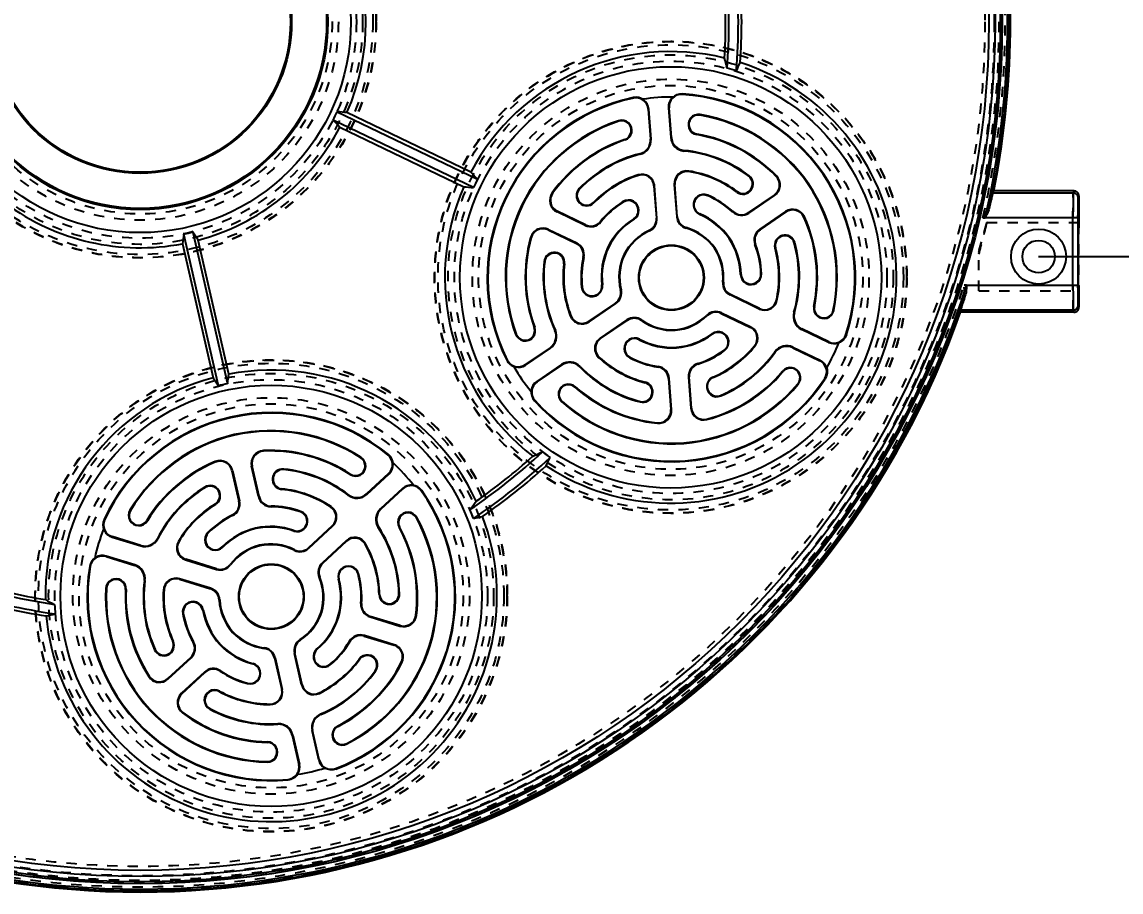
# Model space of a CAD drawing. Header units: millimetres. Extents: x -2414 to 10498, y -2238 to 649.
# Drawn here: x 61.9 to 237.4, y -62.1 to 76.9 of the extents above; entities that cross this region are included whole.
import ezdxf

# ---------------------------------------------------------------- set-up
doc = ezdxf.new("R2010")
doc.units = ezdxf.units.MM
doc.header["$LTSCALE"] = 16.335
doc.header["$PDMODE"] = 3
doc.header["$PDSIZE"] = 0.3125
doc.linetypes.add('HIDDEN', pattern=[0.2, 0.1, -0.1])
doc.layers.get('0').update_dxf_attribs({"linetype": 'CONTINUOUS'})
doc.layers.get('Defpoints').update_dxf_attribs({"linetype": 'CONTINUOUS'})
doc.layers.add('DEFAULT_2', color=8, linetype='HIDDEN')
doc.styles.get("Standard").update_dxf_attribs({"font": 'txt', "width": 0.8})
doc.dimstyles.new('01', dxfattribs={"dimtxt": 5, "dimasz": 5, "dimexe": 0, "dimexo": 0, "dimgap": 0, "dimtad": 0, "dimzin": 0, "dimdsep": 46, "dimtxsty": 'Standard', "dimcen": 0, "dimclrd": 4, "dimclre": 4, "dimclrt": 6, "dimazin": 0, "dimtfac": 1, "dimtofl": 0, "dimtmove": 0, "dimatfit": 3, "dimfxl": 0, "dimtolj": 1, "dimtzin": 0, "dimarcsym": 0})

# ---------------------------------------------------------------- blocks, each defined once
blk = doc.blocks.new('*D135')
at = {"color": 4, "linetype": 'ByBlock', "lineweight": -2, "transparency": 16777216}
blk.add_line((207.7, 154.97), (203.44, 152.35), dxfattribs=at)
at = {"color": 4, "linetype": 'ByBlock', "transparency": 16777216}
blk.add_solid([(203.01, 153.06), (203.88, 151.64), (199.18, 149.73)], dxfattribs=at)
at = {"layer": 'Defpoints', "color": 0, "linetype": 'ByBlock', "transparency": 16777216}
for p in [(199.18, 149.73), (-37.74, 4.11)]:
    blk.add_point(p, dxfattribs=at)
at = {"color": 6, "linetype": 'ByBlock', "transparency": 16777216, "insert": (217.07, 160.73), "char_height": 5, "attachment_point": 5, "rotation": 31.5755}
blk.add_mtext('\\A1;∅278.10', dxfattribs=at)
blk = doc.blocks.new('*D184')
at = {"color": 4, "linetype": 'ByBlock', "lineweight": -2, "transparency": 16777216}
for p, q in [((224.27, 114.42), (437.89, 114.42)), ((437.89, 109.42), (437.89, 90.66)), ((437.89, 44.42), (437.89, 75.99)), ((224.27, 39.42), (437.89, 39.42))]:
    blk.add_line(p, q, dxfattribs=at)
at = {"color": 4, "linetype": 'ByBlock', "transparency": 16777216}
for points in [[(437.05, 109.42), (438.72, 109.42), (437.89, 114.42)], [(437.05, 44.42), (438.72, 44.42), (437.89, 39.42)]]:
    blk.add_solid(points, dxfattribs=at)
at = {"layer": 'Defpoints', "color": 0, "linetype": 'ByBlock', "transparency": 16777216}
for p in [(224.27, 114.42), (224.27, 39.42), (437.89, 39.42)]:
    blk.add_point(p, dxfattribs=at)
at = {"color": 6, "linetype": 'ByBlock', "transparency": 16777216, "insert": (437.89, 83.32), "char_height": 5, "attachment_point": 5, "rotation": 90}
blk.add_mtext('\\A1;75.00', dxfattribs=at)

msp = doc.modelspace()

# ---------------------------------------------------------------- linework, layer by layer
at = {"color": 7, "linetype": 'Continuous'}
for p, q in [((167.316, 65.419), (167.31, 65.329)), ((159.518, 64.834), (159.536, 64.746)), ((165.238, 63.222), (165.149, 63.215)), ((165.149, 63.215), (165.508, 58.43)), ((165.597, 58.437), (165.238, 63.222)), ((112.227, 62.58), (134.63, 51.793)), ((133.556, 52.901), (113.763, 62.43)), ((161.989, 62.978), (161.9, 62.971)), ((161.9, 62.971), (162.259, 58.187)), ((162.348, 58.193), (161.989, 62.978)), ((170.189, 62.028), (170.204, 62.116)), ((133.981, 50.445), (111.578, 61.232)), ((112.652, 60.124), (132.445, 50.594)), ((157.182, 61.053), (157.154, 61.137)), ((158.153, 58.143), (158.181, 58.058)), ((162.259, 58.187), (162.348, 58.193)), ((165.508, 58.43), (165.597, 58.437)), ((169.663, 59.006), (169.648, 58.919)), ((167.597, 56.297), (167.606, 56.386)), ((160.6, 55.772), (160.578, 55.859)), ((168.376, 53.088), (168.362, 53)), ((160.309, 52.482), (160.336, 52.398)), ((166.157, 50.97), (166.068, 50.963)), ((166.068, 50.963), (166.455, 45.804)), ((166.544, 45.811), (166.157, 50.97)), ((177.957, 52.276), (178.01, 52.348)), ((182.397, 52.311), (182.333, 52.248)), ((187.467, 50.965), (187.541, 51.015)), ((146.561, 49.622), (146.633, 49.57)), ((150.957, 50.251), (150.893, 50.313)), ((162.908, 50.726), (162.819, 50.72)), ((162.819, 50.72), (163.206, 45.56)), ((163.295, 45.567), (162.908, 50.726)), ((171.402, 49.147), (171.438, 49.229)), ((176.101, 49.809), (176.048, 49.738)), ((182.037, 49.257), (177.92, 46.45)), ((177.97, 46.376), (182.087, 49.184)), ((182.087, 49.184), (182.037, 49.257)), ((216.951, 49.601), (229.814, 49.601)), ((229.92, 49.92), (217.123, 49.92)), ((229.92, 49.92), (229.814, 49.601)), ((141.748, 47.535), (141.668, 47.574)), ((153.159, 48.088), (153.223, 48.026)), ((157.905, 48.135), (157.857, 48.21)), ((230.614, 48.802), (230.72, 49.119)), ((230.72, 49.119), (230.72, 44.869)), ((147.372, 46.657), (147.334, 46.577)), ((151.824, 44.415), (147.334, 46.577)), ((151.863, 44.495), (147.372, 46.657)), ((166.455, 45.804), (166.544, 45.811)), ((170.143, 46.252), (170.107, 46.171)), ((175.39, 46.56), (175.45, 46.626)), ((177.92, 46.45), (177.97, 46.376)), ((183.844, 46.607), (179.727, 43.799)), ((179.777, 43.726), (183.894, 46.533)), ((183.894, 46.533), (183.844, 46.607)), ((186.868, 45.753), (186.787, 45.717)), ((151.824, 44.415), (151.863, 44.495)), ((154.348, 44.982), (154.279, 45.038)), ((159.582, 45.46), (159.629, 45.385)), ((163.206, 45.56), (163.295, 45.567)), ((167.952, 43.965), (167.977, 44.051)), ((230.561, 45.606), (215.718, 45.606)), ((229.761, 34.833), (229.761, 45.606)), ((230.561, 45.606), (230.561, 34.833)), ((93.227, 18.771), (87.693, 43.012)), ((89.152, 43.345), (94.686, 19.104)), ((143.118, 42.471), (143.204, 42.448)), ((145.981, 43.767), (145.942, 43.687)), ((145.942, 43.687), (150.432, 41.525)), ((145.981, 43.767), (150.471, 41.605)), ((162.089, 43.525), (162.052, 43.606)), ((174.881, 42.383), (174.808, 42.332)), ((179.727, 43.799), (179.777, 43.726)), ((87.497, 41.481), (92.386, 20.065)), ((94.882, 20.635), (89.993, 42.051)), ((150.432, 41.525), (150.471, 41.605)), ((155.473, 40.926), (155.554, 40.889)), ((172.486, 40.749), (172.56, 40.799)), ((178.956, 41.33), (179.039, 41.362)), ((182.241, 40.806), (182.155, 40.782)), ((185.215, 41.632), (185.301, 41.656)), ((145.368, 38.643), (145.279, 38.654)), ((151.602, 39.278), (151.515, 39.298)), ((158.086, 39.669), (158.006, 39.708)), ((148.432, 38.27), (148.52, 38.259)), ((173.824, 35.354), (173.912, 35.346)), ((176.753, 36.558), (176.664, 36.555)), ((179.908, 36.673), (179.997, 36.676)), ((151.355, 34.531), (151.266, 34.521)), ((154.492, 34.888), (154.58, 34.899)), ((157.568, 34.135), (157.481, 34.113)), ((175.028, 33.369), (174.989, 33.289)), ((179.689, 31.125), (175.028, 33.369)), ((212.757, 34.833), (230.561, 34.833)), ((230.72, 33.97), (230.72, 31.321)), ((156.674, 31.992), (152.399, 29.077)), ((152.449, 29.004), (156.724, 31.919)), ((156.724, 31.919), (156.674, 31.992)), ((179.651, 31.044), (174.989, 33.289)), ((182.471, 32.417), (182.384, 32.436)), ((230.72, 31.321), (230.614, 31.637)), ((149.456, 29.94), (149.539, 29.972)), ((171.273, 30.057), (171.335, 29.993)), ((173.614, 30.434), (173.576, 30.354)), ((173.576, 30.354), (178.238, 28.109)), ((173.614, 30.434), (178.276, 28.189)), ((179.651, 31.044), (179.689, 31.125)), ((185.174, 30.52), (185.26, 30.496)), ((188.451, 31.454), (188.364, 31.472)), ((191.456, 30.84), (191.544, 30.822)), ((229.814, 30.838), (211.799, 30.838)), ((211.799, 30.838), (211.799, 30.52)), ((229.92, 30.52), (211.799, 30.52)), ((229.814, 30.838), (229.92, 30.52)), ((143.686, 28.096), (143.77, 28.127)), ((152.399, 29.077), (152.449, 29.004)), ((158.509, 29.301), (154.234, 26.386)), ((154.284, 26.312), (158.559, 29.227)), ((158.559, 29.227), (158.509, 29.301)), ((160.88, 29.277), (160.829, 29.205)), ((178.238, 28.109), (178.276, 28.189)), ((140.806, 27.04), (140.722, 27.01)), ((147.065, 27.662), (146.984, 27.625)), ((154.234, 26.386), (154.284, 26.312)), ((166.221, 27.738), (166.228, 27.65)), ((172.159, 27.016), (172.106, 27.088)), ((186.436, 27.876), (186.397, 27.796)), ((190.72, 25.714), (186.397, 27.796)), ((190.759, 25.795), (186.436, 27.876)), ((193.565, 26.926), (193.478, 26.955)), ((146.212, 24.859), (142.248, 22.156)), ((142.298, 22.082), (146.263, 24.785)), ((146.263, 24.785), (146.212, 24.859)), ((160.458, 26.138), (160.5, 26.217)), ((166.439, 24.847), (166.431, 24.936)), ((178.962, 25.129), (178.893, 25.185)), ((185.023, 24.941), (184.984, 24.861)), ((184.984, 24.861), (189.307, 22.779)), ((185.023, 24.941), (189.346, 22.86)), ((190.72, 25.714), (190.759, 25.795)), ((139.306, 22.857), (139.387, 22.897)), ((154.013, 23.257), (154.073, 23.323)), ((158.98, 23.349), (158.939, 23.27)), ((174.036, 24.478), (174.089, 24.406)), ((182.13, 24.198), (182.203, 24.146)), ((189.307, 22.779), (189.346, 22.86)), ((142.248, 22.156), (142.298, 22.082)), ((148.048, 22.167), (144.084, 19.464)), ((144.134, 19.391), (148.098, 22.094)), ((148.098, 22.094), (148.048, 22.167)), ((151.019, 21.864), (150.955, 21.802)), ((163.49, 21.845), (163.476, 21.757)), ((169.802, 22.318), (169.829, 22.233)), ((183.444, 21.054), (183.376, 21.111)), ((144.084, 19.464), (144.134, 19.391)), ((161.393, 19.262), (161.415, 19.349)), ((165.243, 19.943), (165.154, 19.936)), ((165.154, 19.936), (165.526, 14.966)), ((165.615, 14.973), (165.243, 19.943)), ((168.441, 20.183), (168.352, 20.176)), ((168.352, 20.176), (168.725, 15.206)), ((168.814, 15.213), (168.441, 20.183)), ((172.26, 20.077), (172.225, 20.159)), ((190.172, 19.88), (190.096, 19.931)), ((150.189, 18.56), (150.248, 18.626)), ((185.798, 19.088), (185.866, 19.031)), ((143.712, 16.396), (143.779, 16.456)), ((148.154, 16.264), (148.095, 16.197)), ((160.622, 16.273), (160.599, 16.187)), ((173.469, 17.237), (173.504, 17.155)), ((165.526, 14.966), (165.615, 14.973)), ((168.725, 15.206), (168.814, 15.213)), ((163.364, 12.781), (163.373, 12.87)), ((171.278, 13.375), (171.256, 13.461)), ((95.795, 10.884), (95.776, 10.971)), ((167.578, 9.656), (167.584, 9.568)), ((100.428, 8.423), (100.432, 8.334)), ((115.986, 7.245), (116.035, 7.32)), ((120.399, 7.777), (120.341, 7.707)), ((92.69, 6.656), (92.725, 6.574)), ((98.615, 5.939), (98.528, 5.92)), ((99.637, 1.061), (98.528, 5.92)), ((99.724, 1.081), (98.615, 5.939)), ((103.66, 5.378), (103.669, 5.467)), ((95.488, 5.225), (95.401, 5.206)), ((95.401, 5.206), (96.51, 0.347)), ((95.488, 5.225), (96.597, 0.367)), ((114.317, 4.672), (114.268, 4.597)), ((120.428, 4.752), (116.911, 1.489)), ((116.972, 1.423), (120.489, 4.687)), ((120.489, 4.687), (120.428, 4.752)), ((91.1, 2.511), (91.053, 2.586)), ((103.342, 2.307), (103.333, 2.219)), ((122.644, 2.364), (119.127, -0.899)), ((119.187, -0.965), (122.705, 2.299)), ((122.705, 2.299), (122.644, 2.364)), ((125.718, 2.045), (125.644, 1.992)), ((96.51, 0.347), (96.597, 0.367)), ((99.637, 1.061), (99.724, 1.081)), ((113.989, 1.28), (114.043, 1.351)), ((116.911, 1.489), (116.972, 1.423)), ((79.184, -1.157), (79.108, -1.111)), ((92.718, -0.118), (92.765, -0.194)), ((101.654, -0.559), (101.655, -0.47)), ((106.337, -1.374), (106.367, -1.29)), ((111.235, -0.543), (111.186, -0.617)), ((119.127, -0.899), (119.187, -0.965)), ((74.978, -2.593), (75.06, -2.631)), ((81.805, -2.751), (81.881, -2.797)), ((95.483, -1.968), (95.444, -1.888)), ((124.859, -2.316), (124.937, -2.273)), ((91.617, -4.734), (91.554, -4.671)), ((99.185, -3.967), (99.206, -4.053)), ((105.291, -4.353), (105.262, -4.437)), ((111.422, -3.605), (107.629, -7.124)), ((107.69, -7.189), (111.483, -3.67)), ((111.483, -3.67), (111.422, -3.605)), ((118.762, -3.863), (118.836, -3.815)), ((122.168, -3.789), (122.09, -3.832)), ((76.264, -5.33), (76.238, -5.415)), ((76.238, -5.415), (80.823, -6.829)), ((80.849, -6.744), (76.264, -5.33)), ((80.823, -6.829), (80.849, -6.744)), ((83.572, -5.663), (83.493, -5.623)), ((86.844, -6.112), (86.921, -6.157)), ((93.852, -6.964), (93.915, -7.027)), ((99.831, -6.794), (99.811, -6.707)), ((113.638, -5.993), (109.845, -9.512)), ((109.906, -9.577), (113.699, -6.058)), ((113.699, -6.058), (113.638, -5.993)), ((116.738, -6.473), (116.66, -6.517)), ((75.304, -8.443), (75.278, -8.528)), ((75.278, -8.528), (79.863, -9.942)), ((79.889, -9.857), (75.304, -8.443)), ((105.342, -7.519), (105.382, -7.44)), ((107.629, -7.124), (107.69, -7.189)), ((72.673, -10.065), (72.762, -10.08)), ((79.863, -9.942), (79.889, -9.857)), ((88.004, -8.951), (87.978, -9.036)), ((87.978, -9.036), (92.922, -10.561)), ((92.949, -10.476), (88.004, -8.951)), ((92.922, -10.561), (92.949, -10.476)), ((95.181, -9.839), (95.11, -9.785)), ((109.845, -9.512), (109.906, -9.577)), ((87.044, -12.064), (87.018, -12.149)), ((87.018, -12.149), (91.962, -13.674)), ((91.989, -13.589), (87.044, -12.064)), ((109.341, -11.829), (109.423, -11.795)), ((112.495, -12.116), (112.409, -12.139)), ((115.544, -11.295), (115.63, -11.272)), ((75.34, -13.621), (75.251, -13.616)), ((78.403, -13.78), (78.492, -13.785)), ((81.504, -12.369), (81.416, -12.357)), ((84.46, -13.841), (84.549, -13.847)), ((91.962, -13.674), (91.989, -13.589)), ((93.448, -15.457), (93.36, -15.462)), ((118.991, -14.557), (118.902, -14.559)), ((122.077, -14.469), (122.166, -14.467)), ((90.731, -17.085), (90.819, -17.068)), ((109.654, -17.379), (109.739, -17.405)), ((116.007, -16.026), (116.096, -16.032)), ((87.629, -17.668), (87.541, -17.685)), ((112.425, -18.233), (112.339, -18.208)), ((117.498, -18.073), (117.472, -18.158)), ((117.472, -18.158), (122.234, -19.627)), ((122.26, -19.542), (117.498, -18.073)), ((124.872, -17.919), (124.783, -17.908)), ((95.575, -20.593), (95.51, -20.653)), ((122.234, -19.627), (122.26, -19.542)), ((85.938, -22.102), (86.019, -22.066)), ((89.264, -22.131), (89.187, -22.175)), ((93.45, -22.566), (93.515, -22.504)), ((106.27, -21.788), (106.318, -21.863)), ((114.142, -22.075), (114.218, -22.12)), ((116.553, -21.138), (116.526, -21.223)), ((116.526, -21.223), (121.289, -22.692)), ((121.315, -22.607), (116.553, -21.138)), ((121.289, -22.692), (121.315, -22.607)), ((126.981, -22.722), (127.066, -22.749)), ((83.12, -23.363), (83.039, -23.399)), ((100.538, -23.097), (100.526, -23.185)), ((105.468, -23.967), (105.381, -23.987)), ((106.533, -29.031), (105.381, -23.987)), ((106.62, -29.011), (105.468, -23.967)), ((109.037, -23.328), (108.979, -23.26)), ((88.809, -24.623), (85.156, -28.012)), ((85.217, -28.078), (88.87, -24.688)), ((88.87, -24.688), (88.809, -24.623)), ((98.712, -25.685), (98.735, -25.599)), ((102.292, -24.692), (102.205, -24.712)), ((102.205, -24.712), (103.357, -29.756)), ((102.292, -24.692), (103.444, -29.737)), ((111.094, -25.723), (111.152, -25.791)), ((115.78, -24.97), (115.707, -24.918)), ((122.533, -25.504), (122.454, -25.463)), ((82.099, -27.684), (82.174, -27.636)), ((85.156, -28.012), (85.217, -28.078)), ((90.991, -26.974), (87.338, -30.364)), ((87.399, -30.429), (91.052, -27.039)), ((91.052, -27.039), (90.991, -26.974)), ((93.57, -26.771), (93.52, -26.845)), ((118.28, -26.78), (118.352, -26.832)), ((97.899, -28.736), (97.876, -28.822)), ((103.357, -29.756), (103.444, -29.737)), ((106.533, -29.031), (106.62, -29.011)), ((87.338, -30.364), (87.399, -30.429)), ((93.351, -30.09), (93.393, -30.012)), ((109.364, -30.38), (109.325, -30.3)), ((82.284, -32.927), (82.218, -32.987)), ((91.883, -32.806), (91.841, -32.885)), ((101.478, -32.181), (101.479, -32.092)), ((87.498, -33.502), (87.552, -33.431)), ((109.567, -33.677), (109.601, -33.759)), ((102.726, -35.238), (102.731, -35.327)), ((108.286, -36.312), (108.199, -36.331)), ((109.267, -41.009), (108.199, -36.331)), ((109.354, -40.989), (108.286, -36.312)), ((112.34, -35.656), (112.299, -35.577)), ((101.087, -38.225), (101.089, -38.136)), ((105.11, -37.037), (105.023, -37.056)), ((105.023, -37.056), (106.091, -41.734)), ((105.11, -37.037), (106.178, -41.714)), ((113.734, -38.389), (113.774, -38.468)), ((101.017, -41.292), (101.015, -41.381)), ((106.091, -41.734), (106.178, -41.714)), ((109.267, -41.009), (109.354, -40.989)), ((111.988, -42.478), (111.956, -42.392)), ((104.364, -44.218), (104.356, -44.127))]:
    msp.add_line(p, q, dxfattribs=at)
for centre, radius in [((80.72, 76.92), 137.726), ((80.72, 76.92), 137.427), ((80.72, 76.92), 136.583), ((80.72, 76.92), 135.588), ((80.72, 76.92), 33.666), ((80.72, 76.92), 29.997), ((80.72, 76.92), 29.803), ((80.72, 76.92), 24.197), ((80.72, 76.92), 24.018), ((165.488, 36.105), 33.666), ((224.27, 39.42), 4.4), ((165.598, 36.052), 5.216), ((165.598, 36.052), 5.127), ((224.27, 39.42), 2.6), ((101.66, -14.803), 33.666), ((101.687, -14.922), 5.216), ((101.687, -14.922), 5.127)]:
    msp.add_circle(centre, radius, dxfattribs=at)
for centre, radius, start, end in [((80.72, 76.92), 138.583, 346.941, 13.059), ((80.72, 76.92), 138.883, 347.60706, 12.39294), ((80.72, 76.92), 139.05, 348.80348, 11.19652), ((80.72, 76.92), 36.08, 336.32299, 23.68701), ((80.72, 76.92), 94.082, 355.49242, 4.51758), ((80.72, 76.92), 95.578, 355.30408, 4.70592), ((80.72, 76.92), 93.55, 356.46092, 3.54908), ((80.72, 76.92), 96.11, 356.12743, 3.88257), ((165.488, 36.105), 36.08, 76.20599, 152.25701), ((165.488, 36.105), 36.08, 236.53344, 72.04656), ((83.567, 46.837), 93.731, 14.00823, 15.03069), ((76.722, 117.045), 110.231, 334.21475, 334.98218), ((165.488, 36.105), 34.617, 72.36333, 74.89282), ((167.197, 63.371), 2.052, 86.69487, 184.29), ((167.196, 63.369), 1.964, 86.65208, 184.29), ((165.598, 36.052), 29.327, 341.92792, 86.65208), ((165.598, 36.052), 29.418, 341.92875, 86.65208), ((165.598, 36.052), 29.417, 101.92792, 206.65208), ((165.598, 36.052), 29.327, 101.92792, 206.65208), ((159.941, 62.828), 2.05, 4.29, 101.90347), ((159.942, 62.825), 1.964, 4.29, 101.92792), ((165.488, 36.105), 28.816, 89.28149, 98.92217), ((80.72, 76.92), 34.617, 333.05185, 335.52815), ((169.926, 60.517), 1.623, 80.12734, 260.12735), ((169.926, 60.517), 1.534, 80.12734, 260.12735), ((165.643, 35.905), 26.516, 34.60777, 80.12734), ((165.643, 35.905), 26.605, 34.60671, 80.12734), ((80.72, 76.92), 36.08, 284.89299, 332.25701), ((165.575, 35.9), 26.605, 108.45266, 153.9733), ((165.575, 35.9), 26.516, 108.45266, 153.97223), ((157.668, 59.598), 1.623, 288.45265, 108.45266), ((157.668, 59.598), 1.534, 288.45265, 108.45266), ((165.575, 35.9), 23.449, 108.45265, 144.18197), ((165.575, 35.9), 23.36, 108.45265, 144.18197), ((160.037, 58.02), 2.228, 284.0554, 4.29), ((160.037, 58.02), 2.317, 284.0554, 4.29), ((167.819, 58.604), 2.317, 184.29, 264.5246), ((167.819, 58.604), 2.228, 184.29, 264.5246), ((165.643, 35.905), 23.36, 44.39803, 80.12735), ((165.643, 35.905), 23.449, 44.39803, 80.12735), ((165.643, 35.905), 20.486, 53.05122, 84.5246), ((165.643, 35.905), 20.575, 53.05122, 84.5246), ((165.575, 35.9), 20.575, 104.0554, 135.52878), ((165.575, 35.9), 20.486, 104.0554, 135.52878), ((168.062, 51.113), 1.999, 80.96277, 184.29), ((168.062, 51.113), 1.91, 80.96277, 184.29), ((165.643, 35.905), 17.31, 53.05122, 80.96277), ((165.643, 35.905), 17.399, 53.05122, 80.96277), ((165.488, 36.105), 34.617, 153.05185, 155.52815), ((165.575, 35.9), 17.399, 107.61723, 135.52878), ((165.575, 35.9), 17.31, 107.61723, 135.52878), ((160.914, 50.577), 1.999, 4.29, 107.61723), ((160.914, 50.577), 1.91, 4.29, 107.61723), ((177.029, 51.043), 1.633, 233.05122, 53.05122), ((177.029, 51.043), 1.543, 233.05122, 53.05122), ((180.933, 50.877), 1.96, 304.29001, 44.39803), ((180.933, 50.877), 2.049, 304.29001, 44.39803), ((165.477, 36.148), 26.516, 348.45266, 33.97223), ((165.477, 36.148), 26.605, 348.45266, 33.9733), ((165.488, 36.105), 36.08, 156.32299, 232.37401), ((148.223, 48.423), 2.049, 144.18197, 244.29004), ((148.223, 48.423), 1.96, 144.18197, 244.29004), ((152.058, 49.17), 1.633, 135.52878, 315.52878), ((152.058, 49.17), 1.543, 135.52878, 315.52878), ((170.772, 47.7), 1.668, 66.49538, 246.49539), ((170.772, 47.7), 1.579, 66.49538, 246.49539), ((165.643, 35.905), 14.53, 47.54908, 66.49538), ((229.814, 48.8), 0.8, 0.07653, 89.97153), ((229.92, 49.12), 0.8, 359.93247, 89.97583), ((80.72, 76.92), 36.08, 233.46299, 280.82701), ((165.703, 36.165), 26.605, 154.60671, 200.12734), ((165.703, 36.165), 26.516, 154.60777, 200.12734), ((165.575, 35.9), 14.53, 122.08462, 141.03092), ((165.575, 35.9), 14.441, 122.08462, 141.03092), ((158.743, 46.797), 1.668, 302.08461, 122.08462), ((158.743, 46.797), 1.579, 302.08461, 122.08462), ((165.643, 35.905), 14.441, 47.54908, 66.49538), ((168.524, 45.959), 2.074, 184.29, 254.01157), ((168.524, 45.959), 1.985, 184.29, 254.01157), ((165.643, 35.905), 11.194, 35.04269, 66.49539), ((165.643, 35.905), 11.284, 35.03675, 66.49539), ((176.796, 48.097), 2.084, 227.54908, 304.29001), ((176.796, 48.097), 1.994, 227.54908, 304.29001), ((184.999, 44.914), 2.049, 24.18197, 124.28999), ((184.999, 44.914), 1.96, 24.18197, 124.28999), ((165.477, 36.148), 23.36, 348.45265, 24.18197), ((165.477, 36.148), 23.449, 348.45265, 24.18197), ((145.092, 41.92), 2.049, 64.28996, 164.39803), ((152.728, 46.292), 2.084, 244.29004, 321.03092), ((152.728, 46.292), 1.994, 244.29004, 321.03092), ((165.575, 35.9), 11.284, 122.08461, 153.54325), ((165.575, 35.9), 11.194, 122.08461, 153.53731), ((161.227, 45.412), 1.985, 294.56843, 4.29), ((161.227, 45.412), 2.074, 294.56843, 4.29), ((165.643, 35.905), 8.384, 35.295, 74.01157), ((165.643, 35.905), 8.473, 35.28443, 74.01157), ((80.72, 76.92), 34.617, 281.62185, 284.09815), ((165.703, 36.165), 23.449, 164.39803, 200.12735), ((165.703, 36.165), 23.36, 164.39803, 200.12735), ((145.092, 41.92), 1.96, 64.28996, 164.39803), ((165.575, 35.9), 8.473, 114.56843, 153.29557), ((165.575, 35.9), 8.384, 114.56843, 153.285), ((165.477, 36.148), 11.194, 2.08461, 33.53731), ((165.477, 36.148), 11.284, 2.08461, 33.54325), ((180.9, 42.078), 2.084, 124.28999, 201.03092), ((180.9, 42.078), 1.994, 124.28999, 201.03092), ((183.728, 41.219), 1.633, 15.52878, 195.52878), ((183.728, 41.219), 1.543, 15.52878, 195.52878), ((149.567, 39.728), 1.994, 347.54908, 64.28995), ((149.567, 39.728), 2.084, 347.54908, 64.28995), ((165.703, 36.165), 11.284, 155.03675, 186.49539), ((165.703, 36.165), 11.194, 155.04269, 186.49539), ((165.477, 36.148), 8.384, 354.56843, 33.285), ((165.477, 36.148), 8.473, 354.56843, 33.29557), ((165.477, 36.148), 14.441, 2.08462, 21.03092), ((165.477, 36.148), 14.53, 2.08462, 21.03092), ((165.477, 36.148), 17.31, 347.61723, 15.52878), ((165.477, 36.148), 17.399, 347.61723, 15.52878), ((165.477, 36.148), 20.486, 344.0554, 15.52878), ((165.477, 36.148), 20.575, 344.0554, 15.52878), ((165.703, 36.165), 20.575, 173.05122, 204.5246), ((165.703, 36.165), 20.486, 173.05122, 204.5246), ((146.9, 38.457), 1.633, 353.05122, 173.05122), ((146.9, 38.457), 1.543, 353.05122, 173.05122), ((165.703, 36.165), 14.53, 167.54908, 186.49538), ((165.703, 36.165), 14.441, 167.54908, 186.49538), ((165.703, 36.165), 8.473, 155.28443, 194.01157), ((165.703, 36.165), 8.384, 155.295, 194.01157), ((165.703, 36.165), 17.399, 173.05122, 200.96277), ((165.703, 36.165), 17.31, 173.05122, 200.96277), ((175.889, 35.158), 2.074, 174.56843, 244.29), ((175.889, 35.158), 1.985, 174.56843, 244.29), ((178.331, 36.616), 1.668, 182.08461, 2.08462), ((178.331, 36.616), 1.579, 182.08461, 2.08462), ((80.72, 76.92), 138.583, 197.67954, 342.32046), ((152.923, 34.71), 1.668, 186.49538, 6.49539), ((152.923, 34.71), 1.579, 186.49538, 6.49539), ((155.555, 33.633), 1.985, 304.29, 14.01157), ((155.555, 33.633), 2.074, 304.29, 14.01157), ((80.72, 76.92), 138.883, 198.29371, 341.70629), ((180.518, 32.846), 1.999, 244.29, 347.61723), ((180.518, 32.846), 1.91, 244.29, 347.61723), ((229.814, 31.639), 0.8, 270.02845, 359.92349), ((80.72, 76.92), 139.05, 199.49307, 340.50693), ((151.323, 30.656), 1.999, 200.96277, 304.29), ((151.323, 30.656), 1.91, 200.96277, 304.29), ((165.448, 36.087), 8.384, 275.295, 314.01157), ((165.448, 36.087), 8.473, 275.28443, 314.01157), ((172.714, 28.565), 2.074, 64.29, 134.01157), ((172.714, 28.565), 1.985, 64.29, 134.01157), ((187.403, 29.884), 2.317, 164.0554, 244.29), ((187.403, 29.884), 2.228, 164.0554, 244.29), ((189.954, 31.147), 1.623, 168.45265, 348.45266), ((189.954, 31.147), 1.534, 168.45265, 348.45266), ((229.92, 31.319), 0.8, 270.02417, 0.06753), ((142.246, 27.568), 1.623, 200.12734, 20.12735), ((142.246, 27.568), 1.534, 200.12734, 20.12735), ((159.678, 27.587), 2.074, 54.56843, 124.29), ((159.678, 27.587), 1.985, 54.56843, 124.29), ((165.741, 36.109), 8.473, 234.56843, 273.29557), ((165.741, 36.109), 8.384, 234.56843, 273.285), ((177.409, 26.388), 1.91, 320.96277, 64.29), ((177.409, 26.388), 1.999, 320.96277, 64.29), ((144.957, 26.7), 2.228, 304.29, 24.5246), ((144.957, 26.7), 2.317, 304.29, 24.5246), ((155.361, 24.734), 1.999, 124.29, 227.61723), ((159.719, 24.743), 1.668, 62.08461, 242.08462), ((165.448, 36.087), 11.194, 275.04269, 306.49539), ((165.448, 36.087), 11.284, 275.03675, 306.49539), ((173.097, 25.747), 1.668, 306.49538, 126.49539), ((173.097, 25.747), 1.579, 306.49538, 126.49539), ((191.611, 27.564), 1.964, 244.29, 341.92792), ((155.361, 24.734), 1.91, 124.29, 227.61723), ((159.719, 24.743), 1.579, 62.08461, 242.08462), ((165.741, 36.109), 11.284, 242.08461, 273.54325), ((165.741, 36.109), 11.194, 242.08461, 273.53731), ((165.448, 36.087), 17.31, 293.05122, 320.96277), ((165.448, 36.087), 17.399, 293.05122, 320.96277), ((184.017, 22.853), 2.317, 64.29, 144.5246), ((184.017, 22.853), 2.228, 64.29, 144.5246), ((165.488, 36.105), 28.816, 329.86528, 338.71472), ((191.611, 27.564), 2.053, 244.29, 290.75687), ((141.138, 23.777), 2.05, 206.67653, 304.29), ((141.142, 23.778), 1.964, 206.65208, 304.29), ((165.741, 36.109), 17.399, 227.61723, 255.52878), ((165.741, 36.109), 17.31, 227.61723, 255.52878), ((165.741, 36.109), 14.53, 242.08462, 261.03092), ((165.741, 36.109), 14.441, 242.08462, 261.03092), ((165.448, 36.087), 14.441, 287.54908, 306.49538), ((165.448, 36.087), 14.53, 287.54908, 306.49538), ((165.448, 36.087), 20.486, 293.05122, 324.5246), ((165.448, 36.087), 20.575, 293.05122, 324.5246), ((188.455, 21.01), 2.053, 17.82313, 64.29), ((101.66, -14.803), 36.08, 24.77599, 100.82701), ((165.488, 36.105), 28.816, 209.65783, 219.29851), ((149.353, 20.253), 2.317, 44.0554, 124.29), ((149.353, 20.253), 2.228, 44.0554, 124.29), ((165.741, 36.109), 20.575, 224.0554, 255.52878), ((165.741, 36.109), 20.486, 224.0554, 255.52878), ((163.165, 19.787), 1.994, 4.28999, 81.03092), ((163.165, 19.787), 2.084, 4.28999, 81.03092), ((170.43, 20.332), 2.084, 107.54908, 184.29001), ((170.43, 20.332), 1.994, 107.54908, 184.29001), ((165.448, 36.087), 23.36, 284.39803, 320.12735), ((184.621, 20.071), 1.623, 320.12734, 140.12735), ((184.621, 20.071), 1.534, 320.12734, 140.12735), ((188.455, 21.01), 1.964, 326.65208, 64.29), ((101.66, -14.803), 36.08, 104.89299, 180.94401), ((145.239, 17.766), 2.052, 124.29, 221.88513), ((145.24, 17.768), 1.964, 124.29, 221.92792), ((165.598, 36.052), 29.418, 221.92792, 326.65127), ((165.598, 36.052), 29.327, 221.92792, 326.65208), ((161.007, 17.768), 1.633, 255.52878, 75.52878), ((172.865, 18.657), 1.633, 113.05122, 293.05122), ((165.448, 36.087), 23.449, 284.39803, 320.12735), ((172.865, 18.657), 1.543, 113.05122, 293.05122), ((101.66, -14.803), 34.617, 101.62185, 104.09815), ((149.172, 17.412), 1.623, 48.45265, 228.45266), ((149.172, 17.412), 1.534, 48.45265, 228.45266), ((165.741, 36.109), 23.449, 228.45265, 264.18197), ((165.741, 36.109), 23.36, 228.45265, 264.18197), ((161.007, 17.768), 1.543, 255.52878, 75.52878), ((165.448, 36.087), 26.516, 274.60777, 320.12734), ((165.448, 36.087), 26.605, 274.60671, 320.12734), ((165.741, 36.109), 26.605, 228.45266, 273.9733), ((165.741, 36.109), 26.516, 228.45266, 273.97223), ((101.687, -14.922), 29.417, 50.49792, 155.22208), ((101.687, -14.922), 29.327, 50.49792, 155.22208), ((163.572, 14.82), 2.049, 264.18197, 4.28999), ((163.572, 14.82), 1.96, 264.18197, 4.28999), ((170.769, 15.36), 2.049, 184.29001, 284.39803), ((170.769, 15.36), 1.96, 184.29001, 284.39803), ((101.84, -14.934), 26.605, 103.17671, 148.69734), ((101.84, -14.934), 26.516, 103.17777, 148.69734), ((101.553, -14.999), 26.605, 57.02266, 102.5433), ((101.553, -14.999), 26.516, 57.02266, 102.54223), ((100.526, 6.376), 2.049, 92.75197, 192.86004), ((100.526, 6.376), 1.96, 92.75197, 192.86004), ((101.553, -14.999), 23.449, 57.02265, 92.75197), ((101.553, -14.999), 23.36, 57.02265, 92.75197), ((115.152, 5.958), 1.623, 237.02265, 57.02266), ((115.152, 5.958), 1.534, 237.02265, 57.02266), ((119.092, 6.192), 1.964, 312.86, 50.49792), ((119.094, 6.195), 2.05, 312.86, 50.47347), ((80.72, 76.92), 94.082, 304.06242, 313.08758), ((80.72, 76.92), 95.578, 303.87408, 313.27592), ((80.72, 76.92), 93.55, 305.03092, 312.11908), ((106.012, 93.454), 93.731, 293.54931, 294.57177), ((165.488, 36.105), 34.617, 233.68718, 236.21667), ((46.859, 55.022), 110.231, 333.59782, 334.36525), ((101.84, -14.934), 23.449, 112.96803, 148.69735), ((101.84, -14.934), 23.36, 112.96803, 148.69735), ((93.49, 4.769), 2.049, 12.85996, 112.96803), ((93.49, 4.769), 1.96, 12.85996, 112.96803), ((103.501, 3.843), 1.633, 84.09878, 264.09878), ((103.501, 3.843), 1.543, 84.09878, 264.09878), ((101.553, -14.999), 20.486, 52.6254, 84.09878), ((101.553, -14.999), 20.575, 52.6254, 84.09878), ((101.66, -14.803), 28.816, 37.85149, 47.49217), ((80.72, 76.92), 96.11, 304.69743, 312.45257), ((101.84, -14.934), 20.575, 121.62122, 153.0946), ((101.84, -14.934), 20.486, 121.62122, 153.0946), ((91.909, 1.196), 1.633, 301.62122, 121.62122), ((91.909, 1.196), 1.543, 301.62122, 121.62122), ((101.553, -14.999), 17.31, 56.18723, 84.09878), ((101.553, -14.999), 17.399, 56.18723, 84.09878), ((101.687, -14.922), 29.327, 290.49792, 35.22208), ((101.687, -14.922), 29.418, 290.49875, 35.22208), ((124.043, 0.86), 2.052, 35.26487, 132.86), ((124.04, 0.86), 1.964, 35.22208, 132.86), ((94.566, -0.097), 1.994, 296.11908, 12.85995), ((94.566, -0.097), 2.084, 296.11908, 12.85995), ((101.669, 1.525), 2.084, 192.86004, 269.60092), ((101.669, 1.525), 1.994, 192.86004, 269.60092), ((115.395, 3.122), 2.317, 232.6254, 312.86), ((115.395, 3.122), 2.228, 232.6254, 312.86), ((58.975, 55.938), 93.731, 322.57823, 323.60069), ((80.494, -1.954), 1.623, 148.69734, 328.69735), ((80.494, -1.954), 1.534, 148.69734, 328.69735), ((101.84, -14.934), 17.399, 121.62122, 149.53277), ((101.84, -14.934), 17.31, 121.62122, 149.53277), ((101.553, -14.999), 14.441, 70.65462, 89.60092), ((101.553, -14.999), 14.53, 70.65462, 89.60092), ((105.814, -2.863), 1.668, 250.65461, 70.65462), ((105.814, -2.863), 1.579, 250.65461, 70.65462), ((110.123, -2.204), 1.91, 312.86, 56.18723), ((110.123, -2.204), 1.999, 312.86, 56.18723), ((120.703, -2.598), 2.317, 132.86, 213.0946), ((120.703, -2.598), 2.228, 132.86, 213.0946), ((123.513, -3.053), 1.623, 28.69734, 208.69735), ((123.513, -3.053), 1.534, 28.69734, 208.69735), ((101.66, -14.803), 34.617, 20.93333, 23.46282), ((101.66, -14.803), 36.08, 185.10344, 20.61656), ((76.839, -3.451), 2.05, 155.24653, 252.86), ((76.843, -3.454), 1.964, 155.22208, 252.86), ((101.84, -14.934), 14.53, 116.11908, 135.06538), ((101.84, -14.934), 14.441, 116.11908, 135.06538), ((101.6, -15.049), 26.516, 343.17777, 28.69734), ((101.6, -15.049), 26.605, 343.17671, 28.69734), ((109.599, 105.063), 110.231, 282.78475, 283.55218), ((101.66, -14.803), 28.816, 158.22783, 167.86851), ((92.735, -5.849), 1.668, 135.06538, 315.06539), ((92.735, -5.849), 1.579, 135.06538, 315.06539), ((101.84, -14.934), 11.284, 103.60675, 135.06539), ((101.84, -14.934), 11.194, 103.61269, 135.06539), ((101.553, -14.999), 11.284, 70.65461, 102.11325), ((101.553, -14.999), 11.194, 70.65461, 102.10731), ((101.6, -15.049), 20.486, 1.62122, 33.0946), ((101.6, -15.049), 20.575, 1.62122, 33.0946), ((101.6, -15.049), 23.36, 352.96803, 28.69735), ((101.6, -15.049), 23.449, 352.96803, 28.69735), ((81.506, -4.615), 2.317, 252.86, 333.0946), ((81.506, -4.615), 2.228, 252.86, 333.0946), ((88.567, -7.125), 1.999, 149.53277, 252.86), ((88.567, -7.125), 1.91, 149.53277, 252.86), ((101.84, -14.934), 8.473, 103.85443, 142.58157), ((101.84, -14.934), 8.384, 103.865, 142.58157), ((101.553, -14.999), 8.473, 63.13843, 101.86557), ((101.553, -14.999), 8.384, 63.13843, 101.855), ((114.998, -7.458), 1.999, 29.53277, 132.86), ((114.998, -7.458), 1.91, 29.53277, 132.86), ((101.6, -15.049), 17.31, 1.62122, 29.53277), ((101.6, -15.049), 17.399, 1.62122, 29.53277), ((74.697, -10.406), 2.052, 72.86, 170.45513), ((74.699, -10.405), 1.964, 72.86, 170.49792), ((106.279, -5.669), 2.074, 243.13843, 312.86), ((106.279, -5.669), 1.985, 243.13843, 312.86), ((101.687, -14.922), 29.418, 170.49792, 275.22127), ((101.687, -14.922), 29.327, 170.49792, 275.22208), ((79.206, -12.071), 2.228, 352.6254, 72.86), ((79.206, -12.071), 2.317, 352.6254, 72.86), ((93.534, -8.579), 2.074, 252.86, 322.58157), ((93.534, -8.579), 1.985, 252.86, 322.58157), ((111.256, -11.033), 2.074, 132.86, 202.58194), ((111.256, -11.033), 1.985, 132.86, 202.58176), ((114.02, -11.706), 1.668, 15.06538, 195.06539), ((114.02, -11.706), 1.579, 15.06538, 195.06539), ((76.871, -13.701), 1.623, 357.02265, 177.02266), ((76.871, -13.701), 1.534, 357.02265, 177.02266), ((86.455, -13.974), 1.999, 72.86, 176.18723), ((86.455, -13.974), 1.91, 72.86, 176.18723), ((101.6, -15.049), 8.384, 343.865, 22.58148), ((101.6, -15.049), 8.473, 343.85443, 22.58153), ((101.6, -15.049), 11.194, 343.61269, 15.06539), ((101.6, -15.049), 11.284, 343.60675, 15.06539), ((101.6, -15.049), 14.441, 356.11908, 15.06538), ((101.6, -15.049), 14.53, 356.11908, 15.06538), ((80.72, 76.92), 94.082, 252.63242, 261.65758), ((80.72, 76.92), 93.55, 253.60092, 260.68908), ((101.82, -14.998), 26.605, 177.02266, 222.5433), ((101.82, -14.998), 26.516, 177.02266, 222.54223), ((101.82, -14.998), 23.449, 177.02265, 212.75197), ((101.82, -14.998), 23.36, 177.02265, 212.75197), ((101.82, -14.998), 20.575, 172.6254, 204.09878), ((101.82, -14.998), 20.486, 172.6254, 204.09878), ((101.82, -14.998), 17.399, 176.18723, 204.09875), ((101.82, -14.998), 17.31, 176.18723, 204.09878), ((91.377, -15.571), 1.985, 3.13843, 72.86), ((91.377, -15.571), 2.074, 3.13843, 72.86), ((80.72, 76.92), 95.578, 252.44408, 261.84592), ((80.72, 76.92), 96.11, 253.26743, 261.02257), ((109.416, 67.453), 93.731, 242.11931, 243.14177), ((89.18, -17.376), 1.668, 10.65461, 190.65462), ((89.18, -17.376), 1.579, 10.65461, 190.65462), ((101.82, -14.998), 8.473, 183.13843, 221.86557), ((101.82, -14.998), 8.384, 183.13843, 221.855), ((120.534, -14.513), 1.633, 181.62122, 1.62122), ((120.534, -14.513), 1.543, 181.62122, 1.62122), ((101.66, -14.803), 34.617, 182.25718, 184.78667), ((101.82, -14.998), 11.284, 190.65461, 222.11325), ((101.82, -14.998), 11.194, 190.65461, 222.10731), ((101.686, -14.768), 8.384, 303.13843, 341.855), ((101.686, -14.768), 8.473, 303.13843, 341.86557), ((118.086, -16.167), 2.084, 176.11908, 252.86001), ((118.086, -16.167), 1.994, 176.11908, 252.86001), ((42.488, 89.741), 110.231, 282.16782, 282.93525), ((101.82, -14.998), 14.53, 190.65462, 209.60092), ((101.82, -14.998), 14.441, 190.65462, 209.60092), ((101.686, -14.768), 11.194, 310.65461, 342.10731), ((101.686, -14.768), 11.284, 310.65461, 342.11325), ((122.838, -17.669), 2.049, 252.86001, 352.96803), ((122.838, -17.669), 1.96, 252.86001, 352.96803), ((101.62, -14.783), 8.473, 223.85443, 262.58157), ((101.62, -14.783), 8.384, 223.865, 262.58157), ((115.939, -23.129), 2.084, 72.85999, 149.60092), ((84.529, -22.733), 1.633, 204.09878, 24.09878), ((84.529, -22.733), 1.543, 204.09878, 24.09903), ((87.453, -23.161), 1.994, 312.85999, 29.60092), ((87.453, -23.161), 2.084, 312.85999, 29.60092), ((101.62, -14.783), 11.284, 223.60675, 255.06539), ((101.62, -14.783), 11.194, 223.61269, 255.06539), ((107.404, -23.525), 2.074, 123.13843, 192.86), ((107.404, -23.525), 1.985, 123.13843, 192.86), ((101.686, -14.768), 14.441, 310.65462, 329.60092), ((101.686, -14.768), 14.53, 310.65462, 329.60092), ((101.686, -14.768), 26.516, 297.02266, 342.54223), ((101.686, -14.768), 26.605, 297.02266, 342.5433), ((115.939, -23.129), 1.994, 72.85999, 149.60092), ((120.711, -24.565), 1.96, 332.75197, 72.85999), ((120.711, -24.565), 2.049, 332.75197, 72.85999), ((100.27, -25.154), 1.985, 12.86, 82.58157), ((100.27, -25.154), 2.074, 12.86, 82.58157), ((110.066, -24.526), 1.668, 130.65461, 310.65462), ((110.066, -24.526), 1.579, 130.65461, 310.65462), ((117.03, -25.875), 1.633, 324.09878, 144.09878), ((117.03, -25.875), 1.543, 324.09878, 144.09878), ((98.305, -27.21), 1.668, 255.06538, 75.06539), ((98.305, -27.21), 1.579, 255.06538, 75.06539), ((101.686, -14.768), 17.31, 296.18723, 324.09878), ((101.686, -14.768), 17.399, 296.18723, 324.09878), ((101.686, -14.768), 23.36, 297.02265, 332.75197), ((101.686, -14.768), 23.449, 297.02265, 332.75197), ((83.823, -26.575), 2.049, 212.75197, 312.85999), ((83.823, -26.575), 1.96, 212.75197, 312.85999), ((92.408, -28.501), 2.084, 56.11908, 132.86001), ((92.408, -28.501), 1.994, 56.11908, 132.86001), ((101.62, -14.783), 14.53, 236.11908, 255.06538), ((101.62, -14.783), 14.441, 236.11908, 255.06538), ((101.686, -14.768), 20.486, 292.6254, 324.09878), ((101.686, -14.768), 20.575, 292.6254, 324.09878), ((92.617, -31.448), 1.633, 61.62122, 241.62122), ((101.495, -30.182), 1.999, 269.53277, 12.86), ((101.495, -30.182), 1.91, 269.53277, 12.86), ((108.482, -28.586), 1.999, 192.86, 296.18723), ((108.482, -28.586), 1.91, 192.86, 296.18723), ((88.732, -31.866), 2.049, 132.86001, 232.96803), ((88.732, -31.866), 1.96, 132.86001, 232.96803), ((92.617, -31.448), 1.543, 61.62122, 241.62122), ((101.62, -14.783), 17.399, 241.62122, 269.53277), ((101.62, -14.783), 17.31, 241.62122, 269.53277), ((101.62, -14.783), 26.605, 223.17671, 268.69734), ((101.62, -14.783), 26.516, 223.17777, 268.69734), ((101.62, -14.783), 20.575, 241.62122, 273.0946), ((101.62, -14.783), 20.486, 241.62122, 273.0946), ((101.62, -14.783), 23.449, 232.96803, 268.69735), ((101.62, -14.783), 23.36, 232.96803, 268.69735), ((110.459, -35.816), 2.317, 112.6254, 192.86), ((110.459, -35.816), 2.228, 112.6254, 192.86), ((102.851, -37.552), 2.317, 12.86, 93.0946), ((102.851, -37.552), 2.228, 12.86, 93.0946), ((113.037, -37.023), 1.623, 117.02265, 297.02266), ((113.037, -37.023), 1.534, 117.02265, 297.02266), ((101.052, -39.759), 1.623, 268.69734, 88.69735), ((101.052, -39.759), 1.534, 268.69734, 88.69735), ((104.177, -42.171), 1.964, 275.22208, 12.86), ((104.177, -42.171), 2.053, 326.39313, 12.86), ((111.268, -40.552), 2.053, 192.86, 239.32687), ((111.268, -40.552), 1.964, 192.86, 290.49792), ((101.66, -14.803), 28.816, 278.43528, 287.28472)]:
    msp.add_arc(centre, radius, start, end, dxfattribs=at)
msp.add_ellipse((80.72, 132.379), major_axis=(0, 166.514), ratio=0.9429048, start_param=-2.0910794, end_param=-2.0888738, dxfattribs=at)
for points in [[(113.763, 62.43), (113.251, 62.48), (112.739, 62.529), (112.227, 62.58)], [(111.578, 61.232), (111.936, 60.863), (112.295, 60.493), (112.652, 60.124)], [(134.63, 51.793), (134.272, 52.162), (133.913, 52.531), (133.556, 52.901)], [(132.445, 50.594), (132.957, 50.545), (133.469, 50.495), (133.981, 50.445)], [(87.693, 43.012), (87.628, 42.502), (87.563, 41.992), (87.497, 41.481)], [(89.993, 42.051), (89.712, 42.482), (89.432, 42.914), (89.152, 43.345)], [(92.386, 20.065), (92.667, 19.634), (92.947, 19.203), (93.227, 18.771)], [(94.686, 19.104), (94.751, 19.614), (94.816, 20.125), (94.882, 20.635)]]:
    msp.add_open_spline(points, degree=3, dxfattribs=at)
for points, knots in [([(216.951, 49.601), (216.939, 49.579), (216.921, 49.504), (216.879, 49.356), (216.826, 49.131), (216.757, 48.837), (216.675, 48.478), (216.544, 47.897), (216.439, 47.435), (216.366, 47.113)], [0, 0, 0, 0, 0.0291518, 0.0898738, 0.1809165, 0.3000877, 0.4448469, 0.6121789, 1, 1, 1, 1]), ([(229.814, 49.601), (229.811, 49.588), (229.808, 49.551), (229.799, 49.431), (229.792, 49.195), (229.783, 48.819), (229.776, 48.327), (229.769, 47.737), (229.763, 46.819), (229.761, 46.1), (229.761, 45.606)], [0, 0, 0, 0, 0.0095585, 0.0279857, 0.0907801, 0.186197, 0.3108661, 0.4602194, 0.628968, 1, 1, 1, 1]), ([(230.561, 45.606), (230.561, 46.002), (230.563, 46.577), (230.569, 47.311), (230.576, 47.783), (230.583, 48.176), (230.592, 48.477), (230.599, 48.666), (230.608, 48.762), (230.611, 48.792), (230.614, 48.802)], [0, 0, 0, 0, 0.3710002, 0.5397258, 0.6890601, 0.8137179, 0.9091354, 0.971947, 0.9903958, 1, 1, 1, 1]), ([(216.366, 47.113), (216.307, 46.851), (216.093, 46.341), (215.846, 45.854), (215.718, 45.606)], [0, 0, 0, 0, 0.4913348, 1, 1, 1, 1]), ([(230.72, 33.97), (230.717, 33.97), (230.713, 33.982), (230.709, 33.999), (230.705, 34.033), (230.698, 34.102), (230.691, 34.221), (230.682, 34.4), (230.674, 34.628), (230.666, 34.902), (230.659, 35.22), (230.649, 35.721), (230.639, 36.43), (230.631, 37.36), (230.626, 38.37), (230.624, 39.419), (230.626, 40.469), (230.631, 41.478), (230.639, 42.409), (230.649, 43.118), (230.659, 43.619), (230.666, 43.937), (230.674, 44.211), (230.682, 44.439), (230.691, 44.618), (230.698, 44.737), (230.705, 44.806), (230.709, 44.84), (230.713, 44.857), (230.717, 44.869), (230.72, 44.869)], [0, 0, 0, 0, 0.0007397, 0.0025963, 0.0056278, 0.0098372, 0.0217698, 0.0383129, 0.0592887, 0.0845012, 0.1137223, 0.1466529, 0.222374, 0.3087587, 0.4025003, 0.4999866, 0.5974727, 0.6912156, 0.7776044, 0.8533315, 0.8862664, 0.9154911, 0.9407058, 0.9616842, 0.978229, 0.9901623, 0.994372, 0.9974036, 0.9992603, 1, 1, 1, 1]), ([(212.757, 34.833), (212.749, 34.575), (212.732, 34.069), (212.66, 33.562), (212.583, 33.326)], [0, 0, 0, 0, 0.5094224, 1, 1, 1, 1]), ([(229.761, 34.833), (229.761, 34.339), (229.763, 33.62), (229.769, 32.702), (229.776, 32.112), (229.783, 31.62), (229.792, 31.244), (229.799, 31.008), (229.808, 30.888), (229.811, 30.851), (229.814, 30.838)], [0, 0, 0, 0, 0.371032, 0.5397806, 0.6891339, 0.8138029, 0.9092198, 0.9720144, 0.9904416, 1, 1, 1, 1]), ([(230.614, 31.637), (230.611, 31.647), (230.608, 31.677), (230.599, 31.773), (230.592, 31.962), (230.583, 32.263), (230.576, 32.656), (230.569, 33.128), (230.563, 33.862), (230.561, 34.437), (230.561, 34.833)], [0, 0, 0, 0, 0.0096033, 0.0280509, 0.0908602, 0.1862764, 0.3109344, 0.46027, 0.6289974, 1, 1, 1, 1]), ([(212.583, 33.326), (212.48, 33.007), (212.331, 32.549), (212.144, 31.97), (212.028, 31.611), (211.935, 31.315), (211.863, 31.088), (211.823, 30.938), (211.799, 30.863), (211.799, 30.838)], [0, 0, 0, 0, 0.3859541, 0.5536188, 0.699275, 0.8195317, 0.911344, 0.9720147, 1, 1, 1, 1]), ([(193.565, 26.926), (193.471, 26.638), (193.148, 26.097), (192.622, 25.752), (192.338, 25.644)], [0, 0, 0, 0, 0.4999992, 1, 1, 1, 1]), ([(190.41, 21.638), (190.502, 21.35), (190.561, 20.723), (190.339, 20.134), (190.172, 19.88)], [0, 0, 0, 0, 0.5000008, 1, 1, 1, 1]), ([(105.887, -43.307), (105.719, -43.56), (105.265, -43.996), (104.666, -44.191), (104.364, -44.218)], [0, 0, 0, 0, 0.5000008, 1, 1, 1, 1]), ([(111.988, -42.478), (111.704, -42.584), (111.08, -42.669), (110.482, -42.472), (110.221, -42.318)], [0, 0, 0, 0, 0.4999992, 1, 1, 1, 1])]:
    msp.add_open_spline(points, degree=3, knots=knots, dxfattribs=at)
at = {"layer": 'DEFAULT_2', "color": 8, "linetype": 'HIDDEN'}
for p, q in [((216.951, 49.601), (216.843, 49.601)), ((215.348, 45.606), (215.718, 45.606)), ((216.026, 44.87), (230.72, 44.87)), ((214.72, 33.97), (214.72, 40.491)), ((212.757, 34.833), (212.379, 34.833)), ((214.72, 33.97), (230.72, 33.97)), ((211.687, 30.838), (211.799, 30.838))]:
    msp.add_line(p, q, dxfattribs=at)
for centre, radius in [((80.72, 76.92), 137.694), ((80.72, 76.92), 137.197), ((80.72, 76.92), 136.449), ((80.72, 76.92), 134.958), ((80.72, 76.92), 37.725), ((80.72, 76.92), 37.677), ((80.72, 76.92), 37.179), ((80.72, 76.92), 35.548), ((80.72, 76.92), 34.558), ((80.72, 76.92), 31.677), ((80.72, 76.92), 30.687), ((165.488, 36.105), 37.725), ((165.488, 36.105), 37.677), ((165.488, 36.105), 37.179), ((165.488, 36.105), 35.548), ((165.488, 36.105), 34.558), ((165.488, 36.105), 31.677), ((165.488, 36.105), 30.687), ((101.66, -14.803), 37.725), ((101.66, -14.803), 37.677), ((101.66, -14.803), 37.179), ((101.66, -14.803), 35.548), ((101.66, -14.803), 34.558), ((101.66, -14.803), 31.677), ((101.66, -14.803), 30.687)]:
    msp.add_circle(centre, radius, dxfattribs=at)
for radius, start, end in [(138.222, 346.90633, 13.09367), (138.722, 347.76054, 12.23946), (139.05, 344.51108, 346.67392), (138.222, 197.72718, 342.27282), (138.722, 198.48871, 341.51129)]:
    msp.add_arc((80.72, 76.92), radius, start, end, dxfattribs=at)
for centre, major_axis, start_param, end_param in [((80.72, 265.12), (0, 282.444), -2.438817, -2.4370721), ((80.72, -52.668), (0, 194.48), -1.1288016, -1.1269869)]:
    msp.add_ellipse(centre, major_axis=major_axis, ratio=0.7456588, start_param=start_param, end_param=end_param, dxfattribs=at)
for points, knots in [([(216.288, 47.511), (216.353, 47.785), (216.446, 48.175), (216.567, 48.665), (216.643, 48.964), (216.709, 49.209), (216.762, 49.397), (216.805, 49.519), (216.828, 49.584), (216.843, 49.601)], [0, 0, 0, 0, 0.3900774, 0.5564595, 0.6997657, 0.817567, 0.9078392, 0.9689118, 1, 1, 1, 1]), ([(229.761, 45.606), (229.761, 46.1), (229.763, 46.819), (229.769, 47.737), (229.776, 48.327), (229.783, 48.819), (229.792, 49.195), (229.799, 49.431), (229.808, 49.551), (229.811, 49.588), (229.814, 49.601)], [0, 0, 0, 0, 0.371032, 0.5397806, 0.6891339, 0.8138029, 0.9092198, 0.9720144, 0.9904416, 1, 1, 1, 1]), ([(215.348, 45.606), (215.535, 45.92), (215.812, 46.385), (216.128, 47.021), (216.25, 47.347), (216.288, 47.511)], [0, 0, 0, 0, 0.513673, 0.762824, 1, 1, 1, 1]), ([(214.72, 40.141), (214.806, 40.453), (214.973, 41.062), (215.212, 41.942), (215.428, 42.747), (215.591, 43.359), (215.707, 43.791), (215.781, 44.064), (215.846, 44.301), (215.901, 44.497), (215.946, 44.652), (215.978, 44.755), (215.999, 44.815), (216.01, 44.844), (216.017, 44.86), (216.023, 44.87), (216.026, 44.87)], [0, 0, 0, 0, 0.1979435, 0.3859432, 0.5576359, 0.7076285, 0.7728892, 0.8308325, 0.8809039, 0.9226729, 0.9557245, 0.9797062, 0.9882402, 0.9944512, 0.9983398, 1, 1, 1, 1]), ([(216.026, 44.87), (216.015, 44.87), (215.995, 44.834), (215.966, 44.777), (215.925, 44.671), (215.876, 44.531), (215.818, 44.351), (215.722, 44.041), (215.584, 43.572), (215.399, 42.924), (215.19, 42.177), (214.961, 41.355), (214.802, 40.785), (214.72, 40.491)], [0, 0, 0, 0, 0.0066031, 0.0217921, 0.0458887, 0.0787981, 0.1202212, 0.1697953, 0.2917411, 0.4405185, 0.6115578, 0.8000154, 1, 1, 1, 1]), ([(230.693, 44.649), (230.678, 44.398), (230.66, 43.744), (230.64, 42.574), (230.628, 41.082), (230.623, 39.42), (230.628, 37.757), (230.64, 36.265), (230.66, 35.095), (230.678, 34.441), (230.693, 34.19)], [0, 0, 0, 0, 0.0719822, 0.1877354, 0.3354396, 0.4999878, 0.6645365, 0.812247, 0.9280113, 1, 1, 1, 1]), ([(230.72, 44.869), (230.714, 44.869), (230.712, 44.842), (230.704, 44.808), (230.699, 44.734), (230.695, 44.681), (230.693, 44.649)], [0, 0, 0, 0, 0.0693489, 0.2580754, 0.5685159, 1, 1, 1, 1]), ([(212.282, 32.928), (212.374, 33.223), (212.427, 33.87), (212.396, 34.504), (212.379, 34.833)], [0, 0, 0, 0, 0.4840466, 1, 1, 1, 1]), ([(229.814, 30.838), (229.811, 30.851), (229.808, 30.888), (229.799, 31.008), (229.792, 31.244), (229.783, 31.62), (229.776, 32.112), (229.769, 32.702), (229.763, 33.62), (229.761, 34.339), (229.761, 34.833)], [0, 0, 0, 0, 0.0095585, 0.0279857, 0.0907801, 0.186197, 0.3108661, 0.4602194, 0.628968, 1, 1, 1, 1]), ([(230.561, 34.833), (230.561, 34.437), (230.563, 33.862), (230.569, 33.128), (230.576, 32.656), (230.583, 32.263), (230.592, 31.962), (230.599, 31.773), (230.608, 31.677), (230.611, 31.647), (230.614, 31.637)], [0, 0, 0, 0, 0.3710031, 0.5397305, 0.6890659, 0.8137239, 0.9091401, 0.9719489, 0.9903964, 1, 1, 1, 1]), ([(230.693, 34.19), (230.695, 34.158), (230.699, 34.105), (230.704, 34.031), (230.712, 33.997), (230.714, 33.97), (230.72, 33.97)], [0, 0, 0, 0, 0.4314866, 0.741927, 0.9306521, 1, 1, 1, 1]), ([(211.687, 30.838), (211.68, 30.857), (211.695, 30.923), (211.717, 31.046), (211.769, 31.235), (211.837, 31.481), (211.926, 31.781), (212.075, 32.269), (212.196, 32.657), (212.282, 32.928)], [0, 0, 0, 0, 0.0278753, 0.0871208, 0.1769834, 0.2954238, 0.4399947, 0.607821, 1, 1, 1, 1])]:
    msp.add_open_spline(points, degree=3, knots=knots, dxfattribs=at)

# ---------------------------------------------------------------- dimensions: what is measured, and where the dimension line sits
at = {"linetype": 'ByBlock'}
dim = msp.add_diameter_dim_2p(p1=(-37.744, 4.11), p2=(199.183, 149.729), dimstyle='01', dxfattribs=at)
dim.commit()
dim.dimension.update_dxf_attribs({"geometry": '*D135', "text_midpoint": (217.074, 160.725)})
dim = msp.add_linear_dim(base=(437.888, 39.42), p1=(224.27, 114.42), p2=(224.27, 39.42), angle=90, dimstyle='01', dxfattribs=at)
dim.commit()
dim.dimension.update_dxf_attribs({"geometry": '*D184', "text_midpoint": (437.888, 83.323), "dimtype": 160})

doc.saveas('drawing.dxf')
